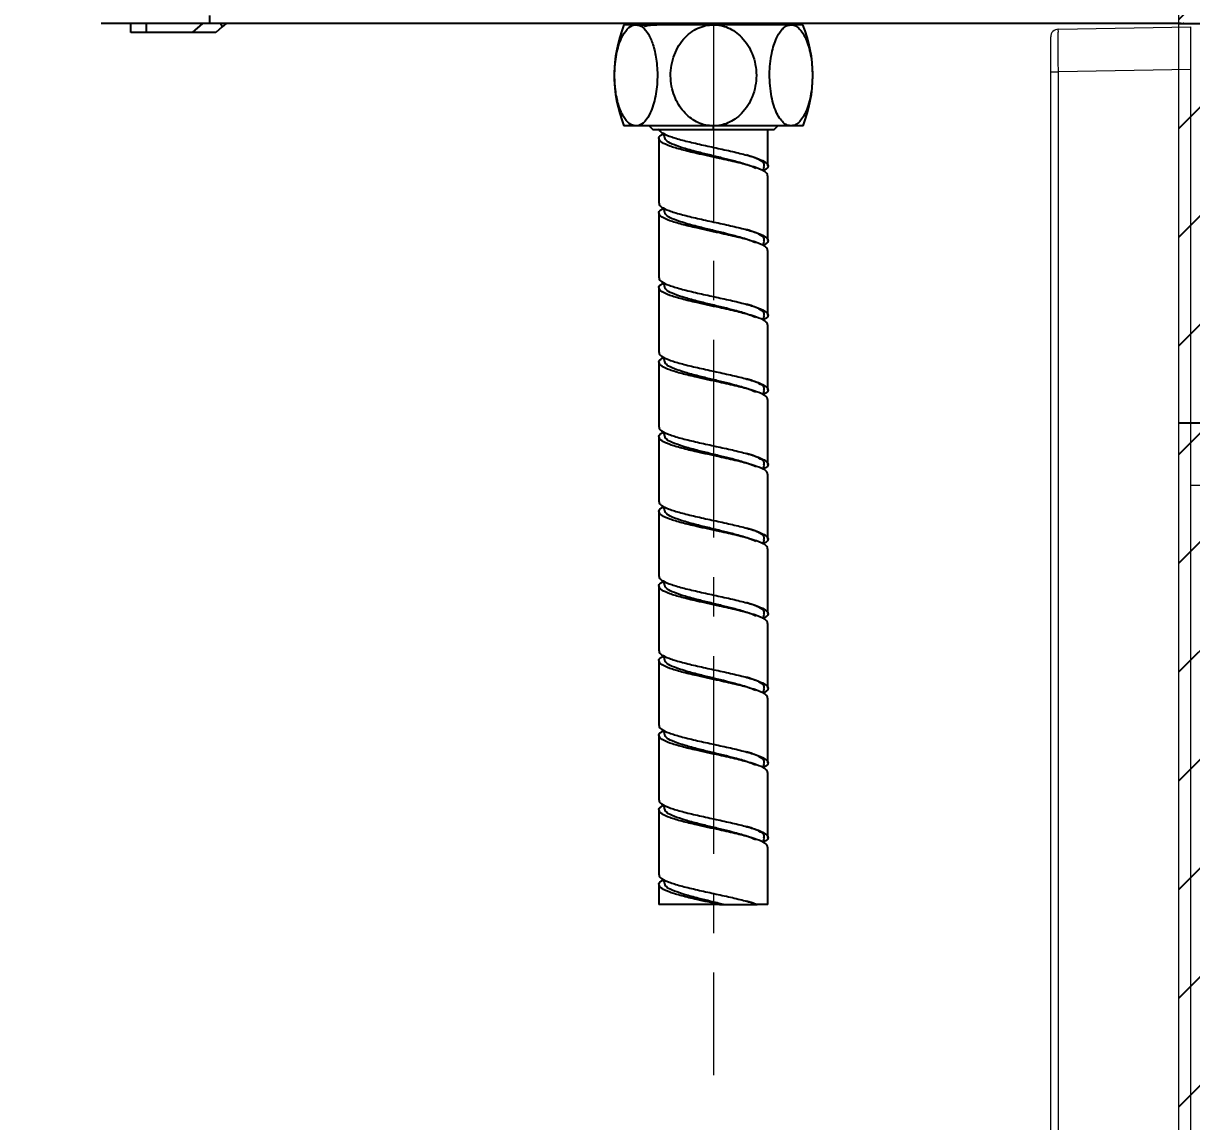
# Model space of a CAD drawing. Header units: millimetres. Extents: x 6110 to 6704, y -3675 to -2835.
# Drawn here: x 6560.36 to 6597.88, y -3416.94 to -3381.68 of the extents above; entities that cross this region are included whole.
import ezdxf

# ---------------------------------------------------------------- set-up
doc = ezdxf.new("R2010")
doc.units = ezdxf.units.MM
doc.header["$LTSCALE"] = 0.1
doc.linetypes.add('CENTERX2', pattern=[101.6, 63.5, -12.7, 12.7, -12.7])
doc.layers.get('0').update_dxf_attribs({"lineweight": 13})
doc.layers.add('CENTER', color=1, linetype='CENTERX2', lineweight=15)
doc.layers.add('DIM', color=3, linetype='Continuous', lineweight=9)
doc.layers.add('hatch', color=2, linetype='Continuous')
doc.styles.get("Standard").update_dxf_attribs({"font": 'arial.ttf'})
doc.dimstyles.new('ISO-25', dxfattribs={"dimtxt": 2.5, "dimasz": 2.5, "dimexe": 1.25, "dimexo": 0.625, "dimtad": 1, "dimlfac": 5, "dimtxsty": 'Standard', "dimcen": 2.5, "dimadec": 0, "dimazin": 0, "dimtfac": 1, "dimtmove": 0, "dimatfit": 3, "dimfxl": 0, "dimarcsym": 0})

# ---------------------------------------------------------------- blocks, each defined once
blk = doc.blocks.new('*D57')
at = {"layer": 'Defpoints', "color": 0}
for p in [(6596.348, -3361.052), (6596.856, -3381.677), (6635.767, -3381.677)]:
    blk.add_point(p, dxfattribs=at)
at = {"layer": 'DIM', "color": 0, "lineweight": -2}
for p, q in [((6596.973, -3361.052), (6637.017, -3361.052)), ((6635.767, -3365.052), (6635.767, -3377.677)), ((6597.481, -3381.677), (6637.017, -3381.677))]:
    blk.add_line(p, q, dxfattribs=at)
at = {"layer": 'DIM', "color": 0}
for points in [[(6635.101, -3365.052), (6636.434, -3365.052), (6635.767, -3361.052)], [(6635.101, -3377.677), (6636.434, -3377.677), (6635.767, -3381.677)]]:
    blk.add_solid(points, dxfattribs=at)
at = {"layer": 'DIM', "color": 0, "insert": (6632.739, -3371.364), "char_height": 4, "attachment_point": 5, "rotation": 90}
blk.add_mtext('82,5', dxfattribs=at)
blk = doc.blocks.new('*D96')
at = {"color": 3, "lineweight": -2}
for p, q in [((6563.505, -3359.694), (6537.449, -3359.694)), ((6538.699, -3363.694), (6538.699, -3464.687)), ((6597.23, -3468.687), (6537.449, -3468.687))]:
    blk.add_line(p, q, dxfattribs=at)
at = {"color": 3}
for points in [[(6538.032, -3363.694), (6539.365, -3363.694), (6538.699, -3359.694)], [(6538.032, -3464.687), (6539.365, -3464.687), (6538.699, -3468.687)]]:
    blk.add_solid(points, dxfattribs=at)
at = {"layer": 'Defpoints', "color": 0}
for p in [(6564.13, -3359.694), (6538.699, -3468.687), (6597.855, -3468.687)]:
    blk.add_point(p, dxfattribs=at)
at = {"color": 3, "insert": (6536.03, -3414.19), "char_height": 4, "attachment_point": 5, "rotation": 90}
blk.add_mtext('436', dxfattribs=at)

msp = doc.modelspace()

# ---------------------------------------------------------------- hatches: boundary and pattern name
at = {"layer": 'hatch'}
h = msp.add_hatch(dxfattribs=at)
h.set_pattern_fill('ANSI31', color=256, scale=0.777568)
h.set_pattern_definition([(45, (5809.2703, -3576.218), (-1.7456907, 1.7456907), [])])
edge = h.paths.add_edge_path()
edge.add_spline(control_points=[(6597.4753, -3341.3519), (6597.5331, -3341.3659), (6597.6353, -3341.3823), (6597.7761, -3341.3823), (6597.8566, -3341.3722), (6597.8936, -3341.3655)], knot_values=[0, 0, 0, 0, 0.4237752, 0.7322165, 1, 1, 1, 1], degree=3, periodic=0)
edge.add_line((6597.5166, -3341.3576), (6597.9333, -3341.3576))
edge.add_arc((6597.7003, -3340.2901), 1.0927, 280.19055, 282.31636, ccw=False)
edge.add_spline(control_points=[(6597.8936, -3341.3655), (6597.8566, -3341.3722), (6597.7761, -3341.3823), (6597.6353, -3341.3823), (6597.5331, -3341.3659), (6597.4753, -3341.3519)], knot_values=[0, 0, 0, 0, 0.2677835, 0.5762248, 1, 1, 1, 1], degree=3, periodic=0)
edge.add_line((6597.4668, -3341.3969), (6597.4668, -3343.342))
edge.add_line((6597.4668, -3343.342), (6597.5166, -3343.342))
edge.add_spline(control_points=[(6597.8936, -3343.3341), (6597.8566, -3343.3274), (6597.7761, -3343.3174), (6597.6353, -3343.3174), (6597.5331, -3343.3338), (6597.4753, -3343.3478)], knot_values=[0, 0, 0, 0, 0.2677887, 0.5762346, 1, 1, 1, 1], degree=3, periodic=0)
edge.add_line((6600.0995, -3343.1305), (6600.2847, -3343.1305))
edge.add_ellipse((6599.6335, -3342.3498), major_axis=(0, -1), ratio=0.6666667, start_angle=218.68219, end_angle=321.31781, ccw=False)
edge.add_line((6598.6491, -3341.3576), (6597.5166, -3341.3576))
edge.add_spline(control_points=[(6597.4753, -3341.3519), (6597.5331, -3341.3659), (6597.6353, -3341.3823), (6597.7761, -3341.3823), (6597.8566, -3341.3722), (6597.8936, -3341.3655)], knot_values=[0, 0, 0, 0, 0.4237752, 0.7322165, 1, 1, 1, 1], degree=3, periodic=0)
edge.add_arc((6597.7003, -3340.2901), 1.0927, 280.19055, 282.31636)
edge.add_line((6597.9333, -3341.3576), (6605.717, -3341.3576))
edge.add_line((6605.717, -3341.3576), (6605.717, -3343.342))
edge.add_line((6605.717, -3343.342), (6597.5166, -3343.342))
edge.add_spline(control_points=[(6597.8936, -3343.3341), (6597.8566, -3343.3274), (6597.7761, -3343.3174), (6597.6353, -3343.3174), (6597.5331, -3343.3338), (6597.4753, -3343.3478)], knot_values=[0, 0, 0, 0, 0.2677887, 0.5762346, 1, 1, 1, 1], degree=3, periodic=0)
edge.add_line((6597.4753, -3343.3478), (6597.4668, -3343.3498))
edge.add_line((6597.4668, -3343.3498), (6597.4668, -3356.3501))
edge.add_line((6597.4668, -3356.3501), (6597.4753, -3356.3522))
edge.add_spline(control_points=[(6597.4753, -3356.3522), (6597.5331, -3356.3662), (6597.6353, -3356.3826), (6597.7761, -3356.3826), (6597.8566, -3356.3725), (6597.8936, -3356.3659)], knot_values=[0, 0, 0, 0, 0.4237752, 0.7322165, 1, 1, 1, 1], degree=3, periodic=0)
edge.add_line((6597.5166, -3356.358), (6597.9333, -3356.358))
edge.add_arc((6597.7003, -3355.2905), 1.0927, 280.19055, 282.31636, ccw=False)
edge.add_spline(control_points=[(6597.8936, -3356.3659), (6597.8566, -3356.3725), (6597.7761, -3356.3826), (6597.6353, -3356.3826), (6597.5331, -3356.3662), (6597.4753, -3356.3522)], knot_values=[0, 0, 0, 0, 0.2677835, 0.5762248, 1, 1, 1, 1], degree=3, periodic=0)
edge.add_line((6597.4668, -3356.3973), (6597.4668, -3358.3423))
edge.add_line((6597.4668, -3358.3423), (6597.5166, -3358.3423))
edge.add_spline(control_points=[(6597.8936, -3358.3344), (6597.8566, -3358.3278), (6597.7761, -3358.3177), (6597.6353, -3358.3177), (6597.5331, -3358.3341), (6597.4753, -3358.3481)], knot_values=[0, 0, 0, 0, 0.2677887, 0.5762346, 1, 1, 1, 1], degree=3, periodic=0)
edge.add_line((6599.0317, -3358.1308), (6599.2169, -3358.1308))
edge.add_ellipse((6599.6335, -3357.3501), major_axis=(0, -1), ratio=0.6666667, start_angle=218.68219, end_angle=321.31781, ccw=False)
edge.add_line((6598.6491, -3356.358), (6597.5166, -3356.358))
edge.add_spline(control_points=[(6597.4753, -3356.3522), (6597.5331, -3356.3662), (6597.6353, -3356.3826), (6597.7761, -3356.3826), (6597.8566, -3356.3725), (6597.8936, -3356.3659)], knot_values=[0, 0, 0, 0, 0.4237752, 0.7322165, 1, 1, 1, 1], degree=3, periodic=0)
edge.add_arc((6597.7003, -3355.2905), 1.0927, 280.19055, 282.31636)
edge.add_line((6597.9333, -3356.358), (6605.717, -3356.358))
edge.add_line((6605.717, -3356.358), (6605.717, -3358.3423))
edge.add_line((6605.717, -3358.3423), (6597.5166, -3358.3423))
edge.add_spline(control_points=[(6597.8936, -3358.3344), (6597.8566, -3358.3278), (6597.7761, -3358.3177), (6597.6353, -3358.3177), (6597.5331, -3358.3341), (6597.4753, -3358.3481)], knot_values=[0, 0, 0, 0, 0.2677887, 0.5762346, 1, 1, 1, 1], degree=3, periodic=0)
edge.add_line((6597.4753, -3358.3481), (6597.4668, -3358.3502))
edge.add_line((6597.4668, -3358.3502), (6597.4668, -3594.1641))
edge.add_line((6597.4668, -3594.1641), (6610.0143, -3594.1641))
edge.add_line((6610.0143, -3594.1641), (6610.0143, -3017.7979))
edge.add_line((6610.0143, -3017.7979), (6597.4668, -3017.7979))
edge.add_line((6597.4668, -3017.7979), (6597.4668, -3341.3498))
edge.add_line((6597.4668, -3341.3498), (6597.4753, -3341.3519))

# ---------------------------------------------------------------- linework, layer by layer
msp.add_line((6597.4668, -3594.1641), (6597.4668, -3017.1874))
at = {"color": 7, "linetype": 'Continuous'}
for p, q in [((6597.4737, -3472.8337), (6597.4737, -3360.8879)), ((6593.601, -3381.8631), (6597.8554, -3381.7888)), ((6597.8554, -3383.1753), (6597.8554, -3381.7888)), ((6593.3554, -3462.3028), (6593.3554, -3382.113)), ((6597.8556, -3383.1632), (6593.6012, -3383.2374)), ((6597.8552, -3468.4366), (6597.8556, -3383.1632)), ((6593.3554, -3383.2375), (6593.601, -3383.2374)), ((6593.6008, -3463.7112), (6593.6012, -3383.2374)), ((6597.8555, -3396.5104), (6599.2304, -3396.5104))]:
    msp.add_line(p, q, dxfattribs=at)
at = {"linetype": 'Continuous', "lineweight": 25}
for p, q in [((6563.8168, -3381.9651), (6563.8168, -3381.6768)), ((6564.3168, -3381.9651), (6564.3168, -3381.6768)), ((6566.1108, -3381.6768), (6565.7774, -3381.9651)), ((6596.8557, -3381.6768), (6566.3541, -3381.6768)), ((6566.8752, -3381.6768), (6566.7429, -3381.7912)), ((6580.2014, -3381.6768), (6580.3378, -3381.7615)), ((6596.8557, -3381.658), (6596.8557, -3381.6768)), ((6597.5494, -3381.6768), (6597.3186, -3381.6768)), ((6597.6319, -3381.6768), (6597.6055, -3381.6768)), ((6564.3168, -3381.9651), (6563.8168, -3381.9651)), ((6565.7774, -3381.9651), (6564.3168, -3381.9651)), ((6566.5418, -3381.9651), (6565.7774, -3381.9651)), ((6566.7429, -3381.7912), (6566.5418, -3381.9651)), ((6580.0355, -3384.9706), (6579.6503, -3384.9706)), ((6582.5253, -3384.9706), (6580.0355, -3384.9706)), ((6580.4628, -3384.9706), (6580.5878, -3385.0956)), ((6585.0151, -3384.9706), (6582.5253, -3384.9706)), ((6582.5253, -3385.0956), (6582.5253, -3384.9706)), ((6584.4628, -3385.0956), (6584.5878, -3384.9706)), ((6585.4003, -3384.9706), (6585.0151, -3384.9706)), ((6580.7753, -3385.3723), (6580.7753, -3387.4542)), ((6580.9239, -3385.2089), (6580.9535, -3385.353)), ((6584.2753, -3386.2564), (6584.2753, -3385.0956)), ((6584.1211, -3386.4188), (6584.1499, -3386.2767)), ((6584.2753, -3388.6522), (6584.2753, -3386.5702)), ((6580.9239, -3387.6047), (6580.9535, -3387.7488)), ((6580.7753, -3387.7681), (6580.7753, -3389.8501)), ((6584.1211, -3388.8146), (6584.1499, -3388.6725)), ((6584.2753, -3391.0481), (6584.2753, -3388.9661)), ((6580.7753, -3390.1639), (6580.7753, -3392.2459)), ((6580.9239, -3390.0005), (6580.9535, -3390.1447)), ((6584.1211, -3391.2105), (6584.1499, -3391.0683)), ((6584.2753, -3393.4439), (6584.2753, -3391.3619)), ((6580.7753, -3392.5598), (6580.7753, -3394.6417)), ((6580.9239, -3392.3964), (6580.9535, -3392.5405)), ((6584.1211, -3393.6063), (6584.1499, -3393.4642)), ((6584.2753, -3395.8397), (6584.2753, -3393.7577)), ((6580.9239, -3394.7922), (6580.9535, -3394.9363)), ((6599.2326, -3394.5107), (6597.4804, -3394.5107)), ((6580.7753, -3394.9556), (6580.7753, -3397.0376)), ((6584.1211, -3396.0021), (6584.1499, -3395.86)), ((6584.2753, -3398.2356), (6584.2753, -3396.1536)), ((6580.7753, -3397.3514), (6580.7753, -3399.4334)), ((6580.9239, -3397.188), (6580.9535, -3397.3322)), ((6584.1211, -3398.398), (6584.1499, -3398.2558)), ((6584.2753, -3400.6314), (6584.2753, -3398.5494)), ((6580.9239, -3399.5839), (6580.9535, -3399.728)), ((6580.7753, -3399.7473), (6580.7753, -3401.8292)), ((6584.1211, -3400.7938), (6584.1499, -3400.6517)), ((6584.2753, -3403.0272), (6584.2753, -3400.9452)), ((6580.7753, -3402.1431), (6580.7753, -3404.2251)), ((6580.9239, -3401.9797), (6580.9535, -3402.1238)), ((6584.1211, -3403.1896), (6584.1499, -3403.0475)), ((6584.2753, -3405.4231), (6584.2753, -3403.3411)), ((6580.7753, -3404.5389), (6580.7753, -3406.6209)), ((6580.9239, -3404.3755), (6580.9535, -3404.5197)), ((6584.1211, -3405.5855), (6584.1499, -3405.4433)), ((6584.2753, -3407.8189), (6584.2753, -3405.7369)), ((6580.9239, -3406.7714), (6580.9535, -3406.9155)), ((6580.7753, -3406.9348), (6580.7753, -3409.0167)), ((6584.1211, -3407.9813), (6584.1499, -3407.8392)), ((6584.2753, -3409.9706), (6584.2753, -3408.1327)), ((6580.7753, -3409.3306), (6580.7753, -3409.9706)), ((6580.9239, -3409.1672), (6580.9535, -3409.3113)), ((6582.7134, -3409.9706), (6580.7753, -3409.9706)), ((6584.2753, -3409.9706), (6583.9291, -3409.9706))]:
    msp.add_line(p, q, dxfattribs=at)
for centre, radius, start, end in [((6583.719, -3383.3456), 4.3812, 158.21796, 201.77106), ((6581.3315, -3383.3456), 4.3813, 338.22895, 21.77856)]:
    msp.add_arc(centre, radius, start, end, dxfattribs=at)
at = {"color": 7, "linetype": 'Continuous'}
msp.add_arc((6593.6054, -3382.113), 0.25, 90.98823, 180, dxfattribs=at)
at = {"linetype": 'Continuous', "lineweight": 25}
msp.add_ellipse((6566.4159, -3381.413), major_axis=(-0.327, 0.3782), ratio=0.0871965, start_param=3.1415927, end_param=3.8679413, dxfattribs=at)
for points, knots in [([(6566.3541, -3381.6768), (6566.1251, -3381.6768), (6565.6671, -3381.6768), (6565.0065, -3381.6768), (6564.3976, -3381.6768), (6563.8641, -3381.6768), (6563.4256, -3381.6768), (6563.1023, -3381.6768), (6562.8943, -3381.6768), (6562.8683, -3381.6768), (6562.8553, -3381.6768)], [0, 0, 0, 0, 0.1250037, 0.2500003, 0.3750014, 0.5000006, 0.6250003, 0.7500011, 0.8749973, 1, 1, 1, 1]), ([(6566.3541, -3381.6768), (6566.3541, -3381.6729), (6566.3541, -3381.6651), (6566.3541, -3381.6055), (6566.3541, -3381.5205), (6566.3541, -3381.4537), (6566.3541, -3381.4204)], [0, 0, 0, 0, 0.2499962, 0.5000003, 0.7500028, 1, 1, 1, 1]), ([(6580.3378, -3381.7597), (6580.3701, -3381.7506), (6580.4348, -3381.7323), (6580.9489, -3381.705), (6581.4173, -3381.6865), (6581.7055, -3381.6771), (6581.7142, -3381.6768)], [0, 0, 0, 0, 0.3299115, 0.659821, 0.9897315, 1, 1, 1, 1]), ([(6597.5506, -3381.6768), (6597.5498, -3381.6768), (6597.5307, -3381.6768), (6597.3918, -3381.6768), (6597.1523, -3381.6768), (6596.9547, -3381.6768), (6596.8557, -3381.6768)], [0, 0, 0, 0, 0.0132178, 0.3417505, 0.670266, 1, 1, 1, 1]), ([(6580.0355, -3384.9706), (6579.9626, -3384.9541), (6579.817, -3384.9212), (6579.6276, -3384.6788), (6579.4744, -3384.3271), (6579.3678, -3383.8527), (6579.3316, -3383.2738), (6579.3918, -3382.6627), (6579.5434, -3382.1625), (6579.7486, -3381.8391), (6579.9187, -3381.7281), (6580.0155, -3381.7218), (6580.0355, -3381.7206)], [0, 0, 0, 0, 0.092672, 0.1850266, 0.2788597, 0.387938, 0.5120282, 0.6458082, 0.7785189, 0.876278, 0.9745168, 1, 1, 1, 1]), ([(6580.0355, -3381.7206), (6579.956, -3381.7206), (6579.7943, -3381.7206), (6579.6718, -3381.7206), (6579.6569, -3381.7206), (6579.6503, -3381.7206)], [0, 0, 0, 0, 0.3502137, 0.7129136, 1, 1, 1, 1]), ([(6579.9003, -3381.7206), (6579.9107, -3381.7206), (6579.9314, -3381.7206), (6580.0642, -3381.7206), (6580.211, -3381.7206), (6580.2718, -3381.7206)], [0, 0, 0, 0, 0.36928611, 0.73856902, 1, 1, 1, 1]), ([(6582.5261, -3381.7206), (6582.3502, -3381.7206), (6581.9922, -3381.7206), (6581.3379, -3381.7206), (6580.6017, -3381.7206), (6580.2241, -3381.7206), (6580.0355, -3381.7206)], [0, 0, 0, 0, 0.1754562, 0.3571695, 0.6788675, 1, 1, 1, 1]), ([(6580.0355, -3381.7206), (6580.1084, -3381.737), (6580.254, -3381.7699), (6580.4434, -3382.0123), (6580.5965, -3382.364), (6580.7032, -3382.8384), (6580.7393, -3383.4173), (6580.6792, -3384.0284), (6580.5275, -3384.5286), (6580.3223, -3384.852), (6580.1523, -3384.963), (6580.0554, -3384.9693), (6580.0355, -3384.9706)], [0, 0, 0, 0, 0.0926718, 0.1850266, 0.2788598, 0.387938, 0.5120282, 0.6458082, 0.7785189, 0.8762779, 0.9745168, 1, 1, 1, 1]), ([(6582.5253, -3384.9706), (6582.4425, -3384.9653), (6582.277, -3384.9548), (6581.953, -3384.8437), (6581.5808, -3384.5747), (6581.2579, -3384.0748), (6581.1106, -3383.4396), (6581.1964, -3382.7608), (6581.4695, -3382.2642), (6581.7727, -3381.9738), (6582.0155, -3381.828), (6582.2694, -3381.7365), (6582.4411, -3381.7258), (6582.5261, -3381.7205)], [0, 0, 0, 0, 0.0527662, 0.1054753, 0.2165085, 0.3388744, 0.477684, 0.6244671, 0.7661488, 0.8296719, 0.8906422, 0.9458389, 1, 1, 1, 1]), ([(6582.5261, -3381.7205), (6582.6044, -3381.7252), (6582.7621, -3381.7346), (6583.0855, -3381.8404), (6583.4804, -3382.1198), (6583.8186, -3382.6641), (6583.9451, -3383.3456), (6583.819, -3384.0272), (6583.5252, -3384.4971), (6583.2243, -3384.754), (6582.9952, -3384.8799), (6582.7613, -3384.9567), (6582.6036, -3384.966), (6582.5253, -3384.9706)], [0, 0, 0, 0, 0.049954, 0.1005604, 0.2154131, 0.350953, 0.4996641, 0.6483098, 0.7838921, 0.8442601, 0.8994357, 0.9500332, 1, 1, 1, 1]), ([(6585.0151, -3381.7205), (6584.8732, -3381.7205), (6584.5894, -3381.7205), (6583.9776, -3381.7205), (6583.279, -3381.7205), (6582.7771, -3381.7206), (6582.5261, -3381.7206)], [0, 0, 0, 0, 0.24999944, 0.49999974, 0.74999962, 1, 1, 1, 1]), ([(6585.0151, -3384.9706), (6584.973, -3384.9653), (6584.888, -3384.9547), (6584.7628, -3384.8654), (6584.6426, -3384.7225), (6584.4921, -3384.4391), (6584.3517, -3383.9379), (6584.3061, -3383.2392), (6584.387, -3382.588), (6584.5528, -3382.0968), (6584.7351, -3381.8421), (6584.8927, -3381.736), (6584.974, -3381.7258), (6585.0151, -3381.7206)], [0, 0, 0, 0, 0.0536338, 0.1082301, 0.1681341, 0.2309237, 0.3707697, 0.5252098, 0.6700273, 0.789756, 0.896385, 0.9475345, 1, 1, 1, 1]), ([(6585.4001, -3381.7205), (6585.3832, -3381.7205), (6585.3495, -3381.7205), (6585.1266, -3381.7205), (6585.0151, -3381.7205)], [0, 0, 0, 0, 0.4994636, 1, 1, 1, 1]), ([(6585.0151, -3381.7206), (6585.0552, -3381.7254), (6585.1359, -3381.7351), (6585.2972, -3381.8433), (6585.486, -3382.1117), (6585.6495, -3382.6174), (6585.7226, -3383.2584), (6585.6782, -3383.9377), (6585.5412, -3384.4328), (6585.3889, -3384.7204), (6585.2687, -3384.8647), (6585.1425, -3384.9542), (6585.0574, -3384.9651), (6585.0151, -3384.9706)], [0, 0, 0, 0, 0.0511047, 0.1030525, 0.2148263, 0.3399319, 0.4792653, 0.6263351, 0.7678744, 0.8309561, 0.8915096, 0.94613, 1, 1, 1, 1]), ([(6580.7836, -3385.0584), (6580.781, -3385.0637), (6580.7609, -3385.1035), (6580.8521, -3385.1827), (6581.0764, -3385.295), (6581.4589, -3385.4117), (6581.9374, -3385.5287), (6582.4719, -3385.6462), (6583.011, -3385.7631), (6583.5047, -3385.8798), (6583.9065, -3385.9966), (6584.1816, -3386.1138), (6584.294, -3386.2311), (6584.2746, -3386.3282), (6584.1613, -3386.3864), (6584.1238, -3386.4057)], [0, 0, 0, 0, 0.0117503, 0.0888245, 0.1755904, 0.2623424, 0.3491776, 0.436121, 0.5229386, 0.609686, 0.6964622, 0.7833631, 0.8702641, 0.9570398, 1, 1, 1, 1]), ([(6582.5253, -3385.0956), (6582.2816, -3385.0956), (6581.9066, -3385.0956), (6581.4556, -3385.0956), (6581.1451, -3385.0956), (6580.8951, -3385.0956), (6580.6535, -3385.0956), (6580.6137, -3385.0956), (6580.5878, -3385.0956)], [0, 0, 0, 0, 0.23945632, 0.36836112, 0.50000023, 0.63163982, 0.76054296, 1, 1, 1, 1]), ([(6584.2569, -3386.5702), (6584.2573, -3386.5445), (6584.2581, -3386.4799), (6584.0735, -3386.3764), (6583.7443, -3386.2592), (6583.2788, -3386.1376), (6582.6723, -3386.0023), (6582.0366, -3385.8659), (6581.4929, -3385.735), (6581.1046, -3385.6183), (6580.8463, -3385.5013), (6580.7544, -3385.3838), (6580.7847, -3385.2909), (6580.8959, -3385.2372), (6580.9266, -3385.2223)], [0, 0, 0, 0, 0.0573242, 0.1440915, 0.2309688, 0.3178924, 0.4140448, 0.532747, 0.6195137, 0.7062666, 0.7931032, 0.8800473, 0.9668662, 1, 1, 1, 1]), ([(6583.8846, -3386.3329), (6583.7991, -3386.2961), (6583.6228, -3386.2203), (6583.2474, -3386.1129), (6582.8446, -3386.0106), (6582.4427, -3385.914), (6582.0152, -3385.8089), (6581.6002, -3385.6983), (6581.2522, -3385.5816), (6581.0143, -3385.4661), (6580.9751, -3385.3893), (6580.9559, -3385.3516)], [0, 0, 0, 0, 0.112351, 0.2317004, 0.3268079, 0.427145, 0.5276985, 0.6468283, 0.765939, 0.885167, 1, 1, 1, 1]), ([(6584.4627, -3385.0956), (6584.4369, -3385.0956), (6584.3971, -3385.0956), (6584.1555, -3385.0956), (6583.9054, -3385.0956), (6583.595, -3385.0956), (6583.144, -3385.0956), (6582.769, -3385.0956), (6582.5253, -3385.0956)], [0, 0, 0, 0, 0.239362, 0.36828125, 0.49993729, 0.63159285, 0.76051376, 1, 1, 1, 1]), ([(6584.144, -3386.2768), (6584.1524, -3386.2411), (6584.1701, -3386.1665), (6584.0426, -3386.0785), (6583.9199, -3386.0206), (6583.8013, -3385.9706), (6583.6849, -3385.9344), (6583.5853, -3385.9034)], [0, 0, 0, 0, 0.2867763, 0.5995482, 0.7085261, 0.7507308, 1, 1, 1, 1]), ([(6580.7836, -3387.4542), (6580.781, -3387.4595), (6580.7609, -3387.4994), (6580.8521, -3387.5786), (6581.0764, -3387.6908), (6581.4589, -3387.8075), (6581.9374, -3387.9245), (6582.4719, -3388.042), (6583.011, -3388.1589), (6583.5047, -3388.2756), (6583.9065, -3388.3924), (6584.1816, -3388.5097), (6584.294, -3388.6269), (6584.2746, -3388.7241), (6584.1613, -3388.7823), (6584.1238, -3388.8015)], [0, 0, 0, 0, 0.0117504, 0.0888246, 0.1755904, 0.2623423, 0.3491777, 0.4361211, 0.5229386, 0.6096861, 0.6964623, 0.7833631, 0.870264, 0.9570397, 1, 1, 1, 1]), ([(6584.2569, -3388.9661), (6584.2573, -3388.9404), (6584.2581, -3388.8758), (6584.0735, -3388.7722), (6583.7443, -3388.655), (6583.2788, -3388.5335), (6582.6723, -3388.3981), (6582.0366, -3388.2617), (6581.4929, -3388.1308), (6581.1046, -3388.0141), (6580.8463, -3387.8971), (6580.7544, -3387.7796), (6580.7847, -3387.6868), (6580.8959, -3387.633), (6580.9266, -3387.6181)], [0, 0, 0, 0, 0.0573242, 0.1440915, 0.23096892, 0.31789237, 0.41404484, 0.53274712, 0.61951379, 0.70626658, 0.79310323, 0.88004734, 0.96686621, 1, 1, 1, 1]), ([(6583.8846, -3388.7287), (6583.7991, -3388.692), (6583.6228, -3388.6162), (6583.2474, -3388.5088), (6582.8446, -3388.4064), (6582.4427, -3388.3098), (6582.0152, -3388.2047), (6581.6002, -3388.0942), (6581.2522, -3387.9774), (6581.0143, -3387.8619), (6580.9751, -3387.7851), (6580.9559, -3387.7475)], [0, 0, 0, 0, 0.112351, 0.2317006, 0.3268079, 0.427145, 0.5276985, 0.6468283, 0.7659393, 0.8851672, 1, 1, 1, 1]), ([(6584.144, -3388.6726), (6584.1524, -3388.6369), (6584.1701, -3388.5624), (6584.0426, -3388.4743), (6583.9199, -3388.4164), (6583.8013, -3388.3664), (6583.6849, -3388.3302), (6583.5853, -3388.2992)], [0, 0, 0, 0, 0.2867759, 0.599548, 0.7085259, 0.7507307, 1, 1, 1, 1]), ([(6580.7836, -3389.8501), (6580.781, -3389.8553), (6580.7609, -3389.8952), (6580.8521, -3389.9744), (6581.0764, -3390.0866), (6581.4589, -3390.2034), (6581.9374, -3390.3203), (6582.4719, -3390.4378), (6583.011, -3390.5547), (6583.5047, -3390.6715), (6583.9065, -3390.7882), (6584.1816, -3390.9055), (6584.294, -3391.0228), (6584.2746, -3391.1199), (6584.1613, -3391.1781), (6584.1238, -3391.1973)], [0, 0, 0, 0, 0.0117503, 0.0888245, 0.1755904, 0.2623424, 0.3491777, 0.4361211, 0.5229386, 0.609686, 0.6964622, 0.7833631, 0.8702641, 0.9570397, 1, 1, 1, 1]), ([(6584.2569, -3391.3619), (6584.2573, -3391.3362), (6584.2581, -3391.2716), (6584.0735, -3391.168), (6583.7443, -3391.0509), (6583.2788, -3390.9293), (6582.6723, -3390.7939), (6582.0366, -3390.6575), (6581.4929, -3390.5267), (6581.1046, -3390.4099), (6580.8463, -3390.293), (6580.7544, -3390.1755), (6580.7847, -3390.0826), (6580.8959, -3390.0288), (6580.9266, -3390.014)], [0, 0, 0, 0, 0.0573242, 0.1440915, 0.2309688, 0.3178924, 0.4140448, 0.532747, 0.6195137, 0.7062666, 0.7931032, 0.8800473, 0.9668661, 1, 1, 1, 1]), ([(6583.8846, -3391.1246), (6583.7991, -3391.0878), (6583.6228, -3391.012), (6583.2474, -3390.9046), (6582.8446, -3390.8023), (6582.4427, -3390.7056), (6582.0152, -3390.6005), (6581.6002, -3390.49), (6581.2522, -3390.3733), (6581.0143, -3390.2578), (6580.9751, -3390.181), (6580.9559, -3390.1433)], [0, 0, 0, 0, 0.112351, 0.2317005, 0.3268078, 0.4271449, 0.5276985, 0.6468283, 0.7659391, 0.885167, 1, 1, 1, 1]), ([(6584.144, -3391.0685), (6584.1524, -3391.0328), (6584.1701, -3390.9582), (6584.0426, -3390.8701), (6583.9199, -3390.8122), (6583.8013, -3390.7622), (6583.6849, -3390.726), (6583.5853, -3390.6951)], [0, 0, 0, 0, 0.2867761, 0.5995481, 0.708526, 0.7507308, 1, 1, 1, 1]), ([(6580.7836, -3392.2459), (6580.781, -3392.2512), (6580.7609, -3392.291), (6580.8521, -3392.3702), (6581.0764, -3392.4825), (6581.4589, -3392.5992), (6581.9374, -3392.7162), (6582.4719, -3392.8337), (6583.011, -3392.9506), (6583.5047, -3393.0673), (6583.9065, -3393.1841), (6584.1816, -3393.3013), (6584.294, -3393.4186), (6584.2746, -3393.5157), (6584.1613, -3393.5739), (6584.1238, -3393.5932)], [0, 0, 0, 0, 0.0117503, 0.0888245, 0.1755904, 0.2623424, 0.3491777, 0.4361211, 0.5229386, 0.6096861, 0.6964623, 0.7833631, 0.8702641, 0.9570397, 1, 1, 1, 1]), ([(6584.2569, -3393.7577), (6584.2573, -3393.732), (6584.2581, -3393.6674), (6584.0735, -3393.5639), (6583.7443, -3393.4467), (6583.2788, -3393.3251), (6582.6723, -3393.1898), (6582.0366, -3393.0534), (6581.4929, -3392.9225), (6581.1046, -3392.8058), (6580.8463, -3392.6888), (6580.7544, -3392.5713), (6580.7847, -3392.4784), (6580.8959, -3392.4247), (6580.9266, -3392.4098)], [0, 0, 0, 0, 0.0573242, 0.1440915, 0.2309689, 0.3178924, 0.4140448, 0.5327471, 0.6195137, 0.7062666, 0.7931032, 0.8800473, 0.9668662, 1, 1, 1, 1]), ([(6583.8846, -3393.5204), (6583.7991, -3393.4836), (6583.6228, -3393.4078), (6583.2474, -3393.3004), (6582.8446, -3393.1981), (6582.4427, -3393.1015), (6582.0152, -3392.9964), (6581.6002, -3392.8858), (6581.2522, -3392.7691), (6581.0143, -3392.6536), (6580.9751, -3392.5768), (6580.9559, -3392.5391)], [0, 0, 0, 0, 0.1123511, 0.2317006, 0.3268079, 0.427145, 0.5276986, 0.6468284, 0.7659392, 0.8851672, 1, 1, 1, 1]), ([(6584.144, -3393.4643), (6584.1524, -3393.4286), (6584.1701, -3393.354), (6584.0426, -3393.266), (6583.9199, -3393.2081), (6583.8013, -3393.1581), (6583.6849, -3393.1219), (6583.5853, -3393.0909)], [0, 0, 0, 0, 0.2867761, 0.5995481, 0.708526, 0.7507305, 1, 1, 1, 1]), ([(6580.7836, -3394.6417), (6580.781, -3394.647), (6580.7609, -3394.6869), (6580.8521, -3394.7661), (6581.0764, -3394.8783), (6581.4589, -3394.995), (6581.9374, -3395.112), (6582.4719, -3395.2295), (6583.011, -3395.3464), (6583.5047, -3395.4631), (6583.9065, -3395.5799), (6584.1816, -3395.6972), (6584.294, -3395.8144), (6584.2746, -3395.9116), (6584.1613, -3395.9698), (6584.1238, -3395.989)], [0, 0, 0, 0, 0.0117504, 0.0888245, 0.1755904, 0.2623424, 0.3491777, 0.4361211, 0.5229386, 0.6096861, 0.6964623, 0.7833632, 0.8702641, 0.9570397, 1, 1, 1, 1]), ([(6584.2569, -3396.1536), (6584.2573, -3396.1279), (6584.2581, -3396.0633), (6584.0735, -3395.9597), (6583.7443, -3395.8425), (6583.2788, -3395.721), (6582.6723, -3395.5856), (6582.0366, -3395.4492), (6581.4929, -3395.3183), (6581.1046, -3395.2016), (6580.8463, -3395.0846), (6580.7544, -3394.9671), (6580.7847, -3394.8743), (6580.8959, -3394.8205), (6580.9266, -3394.8056)], [0, 0, 0, 0, 0.0573242, 0.1440914, 0.2309689, 0.3178924, 0.4140448, 0.5327471, 0.6195137, 0.7062666, 0.7931032, 0.8800473, 0.9668662, 1, 1, 1, 1]), ([(6583.8846, -3395.9162), (6583.7991, -3395.8795), (6583.6228, -3395.8037), (6583.2474, -3395.6963), (6582.8446, -3395.5939), (6582.4427, -3395.4973), (6582.0152, -3395.3922), (6581.6002, -3395.2817), (6581.2522, -3395.1649), (6581.0143, -3395.0494), (6580.9751, -3394.9726), (6580.9559, -3394.935)], [0, 0, 0, 0, 0.112351, 0.2317006, 0.3268078, 0.427145, 0.5276986, 0.6468283, 0.7659392, 0.8851672, 1, 1, 1, 1]), ([(6584.144, -3395.8601), (6584.1524, -3395.8244), (6584.1701, -3395.7499), (6584.0426, -3395.6618), (6583.9199, -3395.6039), (6583.8013, -3395.5539), (6583.6849, -3395.5177), (6583.5853, -3395.4867)], [0, 0, 0, 0, 0.2867761, 0.5995481, 0.7085258, 0.7507305, 1, 1, 1, 1]), ([(6580.7836, -3397.0376), (6580.781, -3397.0428), (6580.7609, -3397.0827), (6580.8521, -3397.1619), (6581.0764, -3397.2741), (6581.4589, -3397.3909), (6581.9374, -3397.5079), (6582.4719, -3397.6253), (6583.011, -3397.7422), (6583.5047, -3397.859), (6583.9065, -3397.9757), (6584.1816, -3398.093), (6584.294, -3398.2103), (6584.2746, -3398.3074), (6584.1613, -3398.3656), (6584.1238, -3398.3848)], [0, 0, 0, 0, 0.01175032, 0.08882448, 0.17559038, 0.26234231, 0.34917769, 0.43612111, 0.52293863, 0.60968605, 0.69646223, 0.78336316, 0.87026413, 0.95703974, 1, 1, 1, 1]), ([(6584.2569, -3398.5494), (6584.2573, -3398.5237), (6584.2581, -3398.4591), (6584.0735, -3398.3555), (6583.7443, -3398.2384), (6583.2788, -3398.1168), (6582.6723, -3397.9814), (6582.0366, -3397.845), (6581.4929, -3397.7142), (6581.1046, -3397.5974), (6580.8463, -3397.4805), (6580.7544, -3397.363), (6580.7847, -3397.2701), (6580.8959, -3397.2163), (6580.9266, -3397.2015)], [0, 0, 0, 0, 0.0573241, 0.1440914, 0.2309688, 0.3178924, 0.4140448, 0.5327471, 0.6195137, 0.7062666, 0.7931032, 0.8800473, 0.9668661, 1, 1, 1, 1]), ([(6583.8846, -3398.3121), (6583.7991, -3398.2753), (6583.6228, -3398.1995), (6583.2474, -3398.0921), (6582.8446, -3397.9898), (6582.4427, -3397.8931), (6582.0152, -3397.788), (6581.6002, -3397.6775), (6581.2522, -3397.5608), (6581.0143, -3397.4453), (6580.9751, -3397.3685), (6580.9559, -3397.3308)], [0, 0, 0, 0, 0.112351, 0.2317005, 0.3268078, 0.427145, 0.5276985, 0.6468283, 0.7659392, 0.8851672, 1, 1, 1, 1]), ([(6584.144, -3398.256), (6584.1524, -3398.2203), (6584.1701, -3398.1457), (6584.0426, -3398.0576), (6583.9199, -3397.9997), (6583.8013, -3397.9497), (6583.6849, -3397.9135), (6583.5853, -3397.8826)], [0, 0, 0, 0, 0.28677626, 0.59954797, 0.70852584, 0.75073056, 1, 1, 1, 1]), ([(6580.7836, -3399.4334), (6580.781, -3399.4387), (6580.7609, -3399.4785), (6580.8521, -3399.5577), (6581.0764, -3399.67), (6581.4589, -3399.7867), (6581.9374, -3399.9037), (6582.4719, -3400.0212), (6583.011, -3400.1381), (6583.5047, -3400.2548), (6583.9065, -3400.3716), (6584.1816, -3400.4888), (6584.294, -3400.6061), (6584.2746, -3400.7032), (6584.1613, -3400.7614), (6584.1238, -3400.7807)], [0, 0, 0, 0, 0.0117503, 0.0888245, 0.1755904, 0.2623424, 0.3491777, 0.4361211, 0.5229386, 0.609686, 0.6964622, 0.7833631, 0.8702641, 0.9570397, 1, 1, 1, 1]), ([(6584.2569, -3400.9452), (6584.2573, -3400.9195), (6584.2581, -3400.8549), (6584.0735, -3400.7514), (6583.7443, -3400.6342), (6583.2788, -3400.5126), (6582.6723, -3400.3773), (6582.0366, -3400.2409), (6581.4929, -3400.11), (6581.1046, -3399.9933), (6580.8463, -3399.8763), (6580.7544, -3399.7588), (6580.7847, -3399.6659), (6580.8959, -3399.6122), (6580.9266, -3399.5973)], [0, 0, 0, 0, 0.0573242, 0.1440915, 0.2309688, 0.3178924, 0.4140448, 0.532747, 0.6195137, 0.7062666, 0.7931032, 0.8800473, 0.9668661, 1, 1, 1, 1]), ([(6583.8846, -3400.7079), (6583.7991, -3400.6711), (6583.6228, -3400.5953), (6583.2474, -3400.4879), (6582.8446, -3400.3856), (6582.4427, -3400.289), (6582.0152, -3400.1839), (6581.6002, -3400.0733), (6581.2522, -3399.9566), (6581.0143, -3399.8411), (6580.9751, -3399.7643), (6580.9559, -3399.7266)], [0, 0, 0, 0, 0.112351, 0.2317005, 0.3268078, 0.4271449, 0.5276985, 0.6468283, 0.7659392, 0.885167, 1, 1, 1, 1]), ([(6584.144, -3400.6518), (6584.1524, -3400.6161), (6584.1701, -3400.5415), (6584.0426, -3400.4535), (6583.9199, -3400.3956), (6583.8013, -3400.3456), (6583.6849, -3400.3094), (6583.5853, -3400.2784)], [0, 0, 0, 0, 0.286776, 0.59954797, 0.70852584, 0.75073056, 1, 1, 1, 1]), ([(6580.7836, -3401.8292), (6580.781, -3401.8345), (6580.7609, -3401.8744), (6580.8521, -3401.9536), (6581.0764, -3402.0658), (6581.4589, -3402.1825), (6581.9374, -3402.2995), (6582.4719, -3402.417), (6583.011, -3402.5339), (6583.5047, -3402.6506), (6583.9065, -3402.7674), (6584.1816, -3402.8847), (6584.294, -3403.002), (6584.2746, -3403.0991), (6584.1613, -3403.1573), (6584.1238, -3403.1765)], [0, 0, 0, 0, 0.0117503, 0.0888245, 0.1755904, 0.2623424, 0.3491777, 0.4361211, 0.5229386, 0.6096861, 0.6964622, 0.7833631, 0.8702641, 0.9570397, 1, 1, 1, 1]), ([(6584.2569, -3403.3411), (6584.2573, -3403.3154), (6584.2581, -3403.2508), (6584.0735, -3403.1472), (6583.7443, -3403.03), (6583.2788, -3402.9085), (6582.6723, -3402.7731), (6582.0366, -3402.6367), (6581.4929, -3402.5058), (6581.1046, -3402.3891), (6580.8463, -3402.2721), (6580.7544, -3402.1546), (6580.7847, -3402.0618), (6580.8959, -3402.008), (6580.9266, -3401.9931)], [0, 0, 0, 0, 0.0573242, 0.14409149, 0.23096884, 0.31789235, 0.41404481, 0.53274703, 0.61951369, 0.7062666, 0.79310318, 0.88004728, 0.96686614, 1, 1, 1, 1]), ([(6583.8846, -3403.1037), (6583.7991, -3403.067), (6583.6228, -3402.9912), (6583.2474, -3402.8838), (6582.8446, -3402.7814), (6582.4427, -3402.6848), (6582.0152, -3402.5797), (6581.6002, -3402.4692), (6581.2522, -3402.3524), (6581.0143, -3402.2369), (6580.9751, -3402.1601), (6580.9559, -3402.1225)], [0, 0, 0, 0, 0.112351, 0.2317005, 0.3268078, 0.4271449, 0.5276985, 0.6468283, 0.7659391, 0.885167, 1, 1, 1, 1]), ([(6584.144, -3403.0476), (6584.1524, -3403.0119), (6584.1701, -3402.9374), (6584.0426, -3402.8493), (6583.9199, -3402.7914), (6583.8013, -3402.7414), (6583.6849, -3402.7052), (6583.5853, -3402.6742)], [0, 0, 0, 0, 0.2867761, 0.5995481, 0.708526, 0.7507308, 1, 1, 1, 1]), ([(6580.7836, -3404.2251), (6580.781, -3404.2303), (6580.7609, -3404.2702), (6580.8521, -3404.3494), (6581.0764, -3404.4616), (6581.4589, -3404.5784), (6581.9374, -3404.6954), (6582.4719, -3404.8128), (6583.011, -3404.9297), (6583.5047, -3405.0465), (6583.9065, -3405.1632), (6584.1816, -3405.2805), (6584.294, -3405.3978), (6584.2746, -3405.4949), (6584.1613, -3405.5531), (6584.1238, -3405.5723)], [0, 0, 0, 0, 0.0117504, 0.0888245, 0.1755904, 0.2623424, 0.3491777, 0.4361211, 0.5229386, 0.6096861, 0.6964622, 0.7833631, 0.8702641, 0.9570397, 1, 1, 1, 1]), ([(6584.2569, -3405.7369), (6584.2573, -3405.7112), (6584.2581, -3405.6466), (6584.0735, -3405.543), (6583.7443, -3405.4259), (6583.2788, -3405.3043), (6582.6723, -3405.1689), (6582.0366, -3405.0325), (6581.4929, -3404.9017), (6581.1046, -3404.7849), (6580.8463, -3404.668), (6580.7544, -3404.5505), (6580.7847, -3404.4576), (6580.8959, -3404.4038), (6580.9266, -3404.389)], [0, 0, 0, 0, 0.0573242, 0.1440915, 0.2309688, 0.3178924, 0.4140448, 0.5327471, 0.6195137, 0.7062666, 0.7931032, 0.8800473, 0.9668662, 1, 1, 1, 1]), ([(6583.8846, -3405.4996), (6583.7991, -3405.4628), (6583.6228, -3405.387), (6583.2474, -3405.2796), (6582.8446, -3405.1773), (6582.4427, -3405.0806), (6582.0152, -3404.9755), (6581.6002, -3404.865), (6581.2522, -3404.7483), (6581.0143, -3404.6328), (6580.9751, -3404.556), (6580.9559, -3404.5183)], [0, 0, 0, 0, 0.112351, 0.2317005, 0.3268079, 0.427145, 0.5276985, 0.6468284, 0.7659392, 0.8851671, 1, 1, 1, 1]), ([(6584.144, -3405.4435), (6584.1524, -3405.4078), (6584.1701, -3405.3332), (6584.0426, -3405.2451), (6583.9199, -3405.1872), (6583.8013, -3405.1372), (6583.6849, -3405.101), (6583.5853, -3405.0701)], [0, 0, 0, 0, 0.2867762, 0.599548, 0.7085259, 0.7507307, 1, 1, 1, 1]), ([(6580.7836, -3406.6209), (6580.781, -3406.6262), (6580.7609, -3406.666), (6580.8521, -3406.7452), (6581.0764, -3406.8575), (6581.4589, -3406.9742), (6581.9374, -3407.0912), (6582.4719, -3407.2087), (6583.011, -3407.3256), (6583.5047, -3407.4423), (6583.9065, -3407.5591), (6584.1816, -3407.6763), (6584.294, -3407.7936), (6584.2746, -3407.8907), (6584.1613, -3407.9489), (6584.1238, -3407.9682)], [0, 0, 0, 0, 0.0117503, 0.0888245, 0.1755904, 0.2623423, 0.3491777, 0.4361211, 0.5229386, 0.609686, 0.6964622, 0.7833631, 0.8702641, 0.9570397, 1, 1, 1, 1]), ([(6584.2569, -3408.1327), (6584.2573, -3408.107), (6584.2581, -3408.0424), (6584.0735, -3407.9389), (6583.7443, -3407.8217), (6583.2788, -3407.7001), (6582.6723, -3407.5648), (6582.0366, -3407.4284), (6581.4929, -3407.2975), (6581.1046, -3407.1808), (6580.8463, -3407.0638), (6580.7544, -3406.9463), (6580.7847, -3406.8534), (6580.8959, -3406.7997), (6580.9266, -3406.7848)], [0, 0, 0, 0, 0.0573242, 0.1440915, 0.2309688, 0.3178924, 0.4140448, 0.5327471, 0.6195137, 0.7062666, 0.7931032, 0.8800473, 0.9668662, 1, 1, 1, 1]), ([(6583.8846, -3407.8954), (6583.7991, -3407.8586), (6583.6228, -3407.7828), (6583.2474, -3407.6754), (6582.8446, -3407.5731), (6582.4427, -3407.4765), (6582.0152, -3407.3714), (6581.6002, -3407.2608), (6581.2522, -3407.1441), (6581.0143, -3407.0286), (6580.9751, -3406.9518), (6580.9559, -3406.9141)], [0, 0, 0, 0, 0.112351, 0.2317005, 0.3268078, 0.427145, 0.5276985, 0.6468283, 0.7659392, 0.8851671, 1, 1, 1, 1]), ([(6584.144, -3407.8393), (6584.1524, -3407.8036), (6584.1701, -3407.729), (6584.0426, -3407.641), (6583.9199, -3407.5831), (6583.8013, -3407.5331), (6583.6849, -3407.4969), (6583.5853, -3407.4659)], [0, 0, 0, 0, 0.286776, 0.599548, 0.7085258, 0.7507305, 1, 1, 1, 1]), ([(6580.7836, -3409.0167), (6580.781, -3409.022), (6580.7609, -3409.0619), (6580.8521, -3409.1411), (6581.0764, -3409.2533), (6581.4589, -3409.37), (6581.9374, -3409.487), (6582.4718, -3409.6045), (6583.0112, -3409.7214), (6583.504, -3409.8381), (6583.7919, -3409.9212), (6583.9146, -3409.9653), (6583.9291, -3409.9706)], [0, 0, 0, 0, 0.0165942, 0.1254412, 0.2479752, 0.3704895, 0.4931216, 0.6159063, 0.7385131, 0.8610211, 0.9835696, 1, 1, 1, 1]), ([(6582.7134, -3409.9706), (6582.466, -3409.917), (6582.0378, -3409.8243), (6581.4926, -3409.6933), (6581.1046, -3409.5766), (6580.8463, -3409.4596), (6580.7545, -3409.3421), (6580.7847, -3409.2493), (6580.8959, -3409.1955), (6580.9266, -3409.1806)], [0, 0, 0, 0, 0.2025791, 0.3506564, 0.4987101, 0.6469068, 0.7952869, 0.9434533, 1, 1, 1, 1]), ([(6582.8476, -3409.9706), (6582.7131, -3409.9378), (6582.4437, -3409.8723), (6582.0148, -3409.7672), (6581.6003, -3409.6567), (6581.2522, -3409.5399), (6581.0143, -3409.4244), (6580.9751, -3409.3476), (6580.9559, -3409.31)], [0, 0, 0, 0, 0.1490468, 0.2984151, 0.4753776, 0.6523119, 0.8294203, 1, 1, 1, 1]), ([(6582.7134, -3409.9706), (6582.7336, -3409.9706), (6582.7822, -3409.9706), (6582.8235, -3409.9706), (6582.8476, -3409.9706)], [0, 0, 0, 0, 0.4147962, 1, 1, 1, 1]), ([(6582.8476, -3409.9706), (6583.0197, -3409.9706), (6583.3637, -3409.9706), (6583.7062, -3409.9706), (6583.8573, -3409.9706), (6583.8997, -3409.9706)], [0, 0, 0, 0, 0.4183202, 0.8364361, 1, 1, 1, 1]), ([(6583.8997, -3409.9706), (6583.8874, -3409.9653), (6583.802, -3409.9289), (6583.6852, -3409.8927), (6583.5853, -3409.8617)], [0, 0, 0, 0, 0.1447975, 1, 1, 1, 1]), ([(6583.8997, -3409.9706), (6583.9104, -3409.9706), (6583.9215, -3409.9706), (6583.9288, -3409.9706), (6583.9291, -3409.9706)], [0, 0, 0, 0, 0.9590574, 1, 1, 1, 1])]:
    msp.add_open_spline(points, degree=3, knots=knots, dxfattribs=at)
at = {"color": 7, "linetype": 'Continuous'}
msp.add_open_spline([(6593.601, -3383.2374), (6593.6004, -3383.0621), (6593.6005, -3382.7395), (6593.5961, -3382.3545), (6593.602, -3382.1126), (6593.592, -3381.9764), (6593.6114, -3381.919), (6593.5922, -3381.8632), (6593.601, -3381.8631)], degree=3, knots=[0, 0, 0, 0, 0.3827008, 0.7070731, 0.8314717, 0.923865, 0.9807535, 1, 1, 1, 1], dxfattribs=at)
at = {"layer": 'CENTER'}
msp.add_line((6582.5263, -3381.6768), (6582.5263, -3415.4483), dxfattribs=at)

# ---------------------------------------------------------------- dimensions: what is measured, and where the dimension line sits
dim = msp.add_linear_dim(base=(6538.6988, -3468.6866), p1=(6564.1301, -3359.6939), p2=(6597.8554, -3468.6866), angle=90, dimstyle='ISO-25', override={"dimtxt": 4, "dimasz": 4, "dimdec": 0, "dimlfac": 4, "dimclrd": 3, "dimclre": 3, "dimclrt": 3, "dimadec": 1, "dimtdec": 0, "dimfxl": 1.25, "dimtfill": 1})
dim.commit()
dim.dimension.update_dxf_attribs({"geometry": '*D96', "text_midpoint": (6536.0302, -3414.1903)})
at = {"layer": 'DIM'}
dim = msp.add_linear_dim(base=(6635.7674, -3381.6768), p1=(6596.3479, -3361.0518), p2=(6596.8557, -3381.6768), angle=90, dimstyle='ISO-25', override={"dimtxt": 4, "dimasz": 4, "dimlfac": 4, "dimadec": 1, "dimfxl": 1.25}, dxfattribs=at)
dim.commit()
dim.dimension.update_dxf_attribs({"geometry": '*D57', "text_midpoint": (6632.7386, -3371.3643)})

doc.saveas('drawing.dxf')
